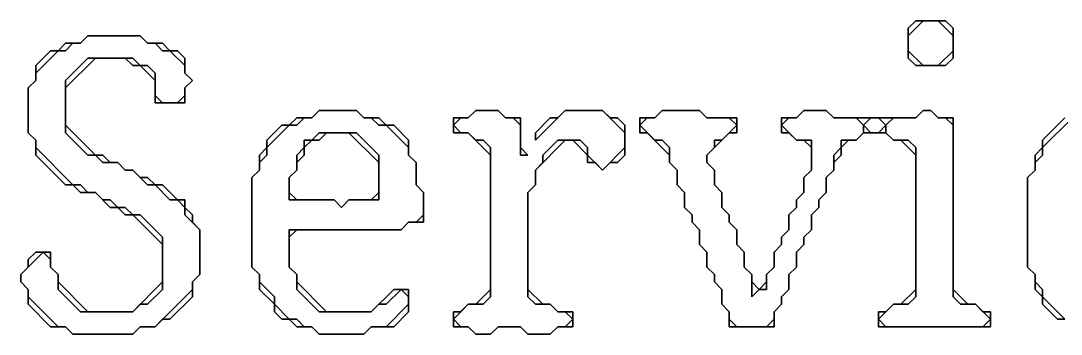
# Model space of a CAD drawing. Header units: millimetres. Extents: x 0 to 11, y 3.2 to 8.5.
# Drawn here: x 5.726 to 7.387, y 3.333 to 3.833 of the extents above; entities that cross this region are included whole.
import ezdxf

# ---------------------------------------------------------------- set-up
doc = ezdxf.new("R2010")
doc.units = ezdxf.units.MM

msp = doc.modelspace()

# ---------------------------------------------------------------- linework, layer by layer
at = {"color": 7, "lineweight": 35}
for p, q in [((7.1429, 3.8095), (7.1667, 3.8333)), ((7.1548, 3.8333), (7.1429, 3.8214)), ((7.1429, 3.8214), (7.1429, 3.7738)), ((7.2024, 3.8333), (7.1548, 3.8333)), ((7.1667, 3.8333), (7.1905, 3.8333)), ((7.1905, 3.8333), (7.2143, 3.8095)), ((7.2143, 3.8214), (7.2024, 3.8333)), ((7.2143, 3.7738), (7.2143, 3.8214)), ((5.8214, 3.7976), (5.8333, 3.8095)), ((5.8333, 3.8095), (5.8214, 3.7976)), ((5.8333, 3.8095), (5.9167, 3.8095)), ((5.9167, 3.8095), (5.8333, 3.8095)), ((5.9167, 3.8095), (5.9286, 3.7976)), ((5.9286, 3.7976), (5.9167, 3.8095)), ((7.1429, 3.7857), (7.1429, 3.8095)), ((7.2143, 3.8095), (7.2143, 3.7857)), ((5.7976, 3.7976), (5.7857, 3.7857)), ((5.7976, 3.7857), (5.8095, 3.7976)), ((5.8214, 3.7976), (5.7976, 3.7976)), ((5.8095, 3.7976), (5.8214, 3.7976)), ((5.9286, 3.7976), (5.9405, 3.7976)), ((5.9524, 3.7976), (5.9286, 3.7976)), ((5.9405, 3.7976), (5.9524, 3.7857)), ((5.9643, 3.7857), (5.9524, 3.7976)), ((5.75, 3.75), (5.7857, 3.7857)), ((5.7738, 3.7857), (5.75, 3.7619)), ((5.7857, 3.7857), (5.7738, 3.7857)), ((5.7857, 3.7857), (5.7976, 3.7857)), ((5.8333, 3.7738), (5.7976, 3.7381)), ((5.7976, 3.7262), (5.8452, 3.7738)), ((5.9048, 3.7738), (5.8333, 3.7738)), ((5.8452, 3.7738), (5.8929, 3.7738)), ((5.8929, 3.7738), (5.9048, 3.7619)), ((5.9167, 3.7619), (5.9048, 3.7738)), ((5.9524, 3.7857), (5.9643, 3.7857)), ((5.9643, 3.7857), (5.9881, 3.7619)), ((5.9762, 3.7857), (5.9643, 3.7857)), ((5.9881, 3.7738), (5.9762, 3.7857)), ((5.9881, 3.75), (5.9881, 3.7738)), ((7.1667, 3.7619), (7.1429, 3.7857)), ((7.1429, 3.7738), (7.1548, 3.7619)), ((7.2143, 3.7857), (7.1905, 3.7619)), ((7.2024, 3.7619), (7.2143, 3.7738)), ((5.75, 3.7619), (5.75, 3.7381)), ((5.9048, 3.7619), (5.9167, 3.7619)), ((5.9286, 3.7619), (5.9167, 3.7619)), ((5.9167, 3.7619), (5.9405, 3.7381)), ((5.9405, 3.75), (5.9286, 3.7619)), ((5.9881, 3.7619), (5.9881, 3.75)), ((7.1548, 3.7619), (7.2024, 3.7619)), ((7.1905, 3.7619), (7.1667, 3.7619)), ((5.7381, 3.7262), (5.75, 3.7381)), ((5.75, 3.7381), (5.7381, 3.7262)), ((5.75, 3.7381), (5.75, 3.75)), ((5.7976, 3.7381), (5.7976, 3.6548)), ((5.9405, 3.7143), (5.9405, 3.75)), ((5.9405, 3.7381), (5.9405, 3.7024)), ((5.9881, 3.75), (6, 3.7381)), ((6, 3.7381), (5.9881, 3.75)), ((6, 3.7381), (5.9881, 3.7262)), ((5.9881, 3.7262), (6, 3.7381)), ((5.7381, 3.6548), (5.7381, 3.7262)), ((5.7381, 3.7262), (5.7381, 3.6548)), ((5.7976, 3.6667), (5.7976, 3.7262)), ((5.9881, 3.7262), (5.9881, 3.7143)), ((5.9881, 3.7024), (5.9881, 3.7262)), ((5.9524, 3.7024), (5.9405, 3.7143)), ((5.9881, 3.7143), (5.9762, 3.7024)), ((5.9405, 3.7024), (5.9881, 3.7024)), ((5.9762, 3.7024), (5.9524, 3.7024)), ((6.1905, 3.6786), (6.2024, 3.6905)), ((6.2024, 3.6905), (6.1905, 3.6786)), ((6.2024, 3.6905), (6.2619, 3.6905)), ((6.2619, 3.6905), (6.2024, 3.6905)), ((6.2619, 3.6905), (6.2738, 3.6786)), ((6.2738, 3.6786), (6.2619, 3.6905)), ((6.4524, 3.6905), (6.4405, 3.6786)), ((6.4405, 3.6786), (6.4524, 3.6905)), ((6.4524, 3.6905), (6.4881, 3.6905)), ((6.4881, 3.6905), (6.4524, 3.6905)), ((6.4881, 3.6905), (6.5, 3.6786)), ((6.5, 3.6786), (6.4881, 3.6905)), ((6.5476, 3.6429), (6.5952, 3.6905)), ((6.5952, 3.6905), (6.5833, 3.6786)), ((6.6548, 3.6905), (6.5952, 3.6905)), ((6.5952, 3.6905), (6.6548, 3.6905)), ((6.6667, 3.6786), (6.6548, 3.6905)), ((6.6548, 3.6905), (6.6905, 3.6548)), ((6.7381, 3.6786), (6.75, 3.6905)), ((6.75, 3.6905), (6.7381, 3.6786)), ((6.75, 3.6905), (6.8095, 3.6905)), ((6.8095, 3.6905), (6.75, 3.6905)), ((6.8095, 3.6905), (6.8214, 3.6786)), ((6.8214, 3.6786), (6.8095, 3.6905)), ((6.9643, 3.6786), (6.9762, 3.6905)), ((6.9762, 3.6905), (6.9643, 3.6786)), ((6.9762, 3.6905), (7.0119, 3.6905)), ((7.0119, 3.6905), (6.9762, 3.6905)), ((7.0119, 3.6905), (7.0238, 3.6786)), ((7.0238, 3.6786), (7.0119, 3.6905)), ((7.1548, 3.6786), (7.1667, 3.6905)), ((7.1667, 3.6905), (7.1548, 3.6786)), ((7.1667, 3.6905), (7.1786, 3.6905)), ((7.1786, 3.6905), (7.1667, 3.6905)), ((7.1786, 3.6905), (7.1905, 3.6786)), ((7.1905, 3.6786), (7.1786, 3.6905)), ((6.1667, 3.6786), (6.1548, 3.6667)), ((6.1667, 3.6667), (6.1786, 3.6786)), ((6.1905, 3.6786), (6.1667, 3.6786)), ((6.1786, 3.6786), (6.1905, 3.6786)), ((6.2738, 3.6786), (6.2857, 3.6786)), ((6.2976, 3.6786), (6.2738, 3.6786)), ((6.2857, 3.6786), (6.2976, 3.6667)), ((6.3095, 3.6667), (6.2976, 3.6786)), ((6.4405, 3.6786), (6.4167, 3.6786)), ((6.4167, 3.6786), (6.4167, 3.6548)), ((6.4167, 3.6667), (6.4286, 3.6786)), ((6.4286, 3.6786), (6.4405, 3.6786)), ((6.5, 3.6786), (6.5119, 3.6786)), ((6.5238, 3.6786), (6.5, 3.6786)), ((6.5119, 3.6786), (6.5238, 3.6667)), ((6.5238, 3.631), (6.5238, 3.6786)), ((6.5714, 3.6786), (6.5476, 3.6548)), ((6.5833, 3.6786), (6.5714, 3.6786)), ((6.6786, 3.6786), (6.6667, 3.6786)), ((6.6905, 3.6667), (6.6786, 3.6786)), ((6.7143, 3.6667), (6.7262, 3.6786)), ((6.7381, 3.6786), (6.7143, 3.6786)), ((6.7143, 3.6786), (6.7143, 3.6548)), ((6.7262, 3.6786), (6.7381, 3.6786)), ((6.8214, 3.6786), (6.8571, 3.6786)), ((6.869, 3.6786), (6.8214, 3.6786)), ((6.8571, 3.6786), (6.869, 3.6667)), ((6.869, 3.6548), (6.869, 3.6786)), ((6.9405, 3.6667), (6.9524, 3.6786)), ((6.9643, 3.6786), (6.9405, 3.6786)), ((6.9405, 3.6786), (6.9405, 3.6548)), ((6.9524, 3.6786), (6.9643, 3.6786)), ((7.0238, 3.6786), (7.0595, 3.6786)), ((7.1548, 3.6786), (7.0238, 3.6786)), ((7.0595, 3.6786), (7.0714, 3.6667)), ((7.0714, 3.6667), (7.0833, 3.6786)), ((7.0833, 3.6786), (7.0952, 3.6786)), ((7.0952, 3.6786), (7.1071, 3.6667)), ((7.1071, 3.6667), (7.119, 3.6786)), ((7.119, 3.6786), (7.1548, 3.6786)), ((7.1905, 3.6786), (7.2024, 3.6786)), ((7.2143, 3.6786), (7.1905, 3.6786)), ((7.2024, 3.6786), (7.2143, 3.6667)), ((7.2143, 3.4048), (7.2143, 3.6786)), ((7.3571, 3.631), (7.4048, 3.6786)), ((7.3929, 3.6786), (7.3571, 3.6429)), ((5.75, 3.6429), (5.7381, 3.6548)), ((5.7381, 3.6548), (5.75, 3.6429)), ((5.8452, 3.619), (5.7976, 3.6667)), ((5.7976, 3.6548), (5.8333, 3.619)), ((6.119, 3.631), (6.1548, 3.6667)), ((6.1429, 3.6667), (6.119, 3.6429)), ((6.1548, 3.6667), (6.1429, 3.6667)), ((6.1548, 3.6667), (6.1667, 3.6667)), ((6.2024, 3.6548), (6.1905, 3.6429)), ((6.2024, 3.6429), (6.2143, 3.6548)), ((6.2619, 3.6548), (6.2024, 3.6548)), ((6.2143, 3.6548), (6.25, 3.6548)), ((6.25, 3.6548), (6.2976, 3.6071)), ((6.2976, 3.619), (6.2619, 3.6548)), ((6.2976, 3.6667), (6.3095, 3.6667)), ((6.3095, 3.6667), (6.3452, 3.631)), ((6.3214, 3.6667), (6.3095, 3.6667)), ((6.3452, 3.6429), (6.3214, 3.6667)), ((6.4286, 3.6548), (6.4167, 3.6667)), ((6.4167, 3.6548), (6.4405, 3.6548)), ((6.4405, 3.6548), (6.4286, 3.6548)), ((6.4405, 3.6548), (6.4762, 3.619)), ((6.4524, 3.6429), (6.4405, 3.6548)), ((6.5238, 3.6667), (6.5238, 3.619)), ((6.5476, 3.6548), (6.5476, 3.6429)), ((6.6905, 3.619), (6.6905, 3.6667)), ((6.6905, 3.6548), (6.6905, 3.631)), ((6.7381, 3.6429), (6.7143, 3.6667)), ((6.7143, 3.6548), (6.7262, 3.6548)), ((6.7262, 3.6548), (6.7619, 3.619)), ((6.8214, 3.619), (6.8571, 3.6548)), ((6.869, 3.6667), (6.8452, 3.6429)), ((6.8571, 3.6548), (6.869, 3.6548)), ((6.9643, 3.6429), (6.9405, 3.6667)), ((6.9405, 3.6548), (6.9524, 3.6548)), ((6.9524, 3.6548), (6.9643, 3.6429)), ((7.0714, 3.6548), (7.0595, 3.6429)), ((7.0595, 3.6429), (7.0714, 3.6548)), ((7.0833, 3.6548), (7.0714, 3.6667)), ((7.0714, 3.6667), (7.0714, 3.6548)), ((7.0714, 3.6548), (7.1071, 3.6548)), ((7.0952, 3.6548), (7.0833, 3.6548)), ((7.1071, 3.6667), (7.0952, 3.6548)), ((7.1071, 3.6548), (7.1071, 3.6667)), ((7.119, 3.6429), (7.1071, 3.6548)), ((7.1071, 3.6548), (7.119, 3.6429)), ((7.2143, 3.6667), (7.2143, 3.3929)), ((5.75, 3.631), (5.75, 3.6429)), ((5.75, 3.6429), (5.75, 3.619)), ((6.119, 3.6429), (6.119, 3.631)), ((6.1786, 3.631), (6.1905, 3.6429)), ((6.1905, 3.6429), (6.1786, 3.6429)), ((6.1786, 3.6429), (6.1786, 3.631)), ((6.1905, 3.6429), (6.2024, 3.6429)), ((6.3452, 3.619), (6.3452, 3.6429)), ((6.4643, 3.6429), (6.4524, 3.6429)), ((6.4762, 3.631), (6.4643, 3.6429)), ((6.5476, 3.5952), (6.5952, 3.6429)), ((6.5833, 3.6429), (6.5595, 3.619)), ((6.619, 3.6429), (6.5833, 3.6429)), ((6.5952, 3.6429), (6.6071, 3.6429)), ((6.6071, 3.6429), (6.631, 3.619)), ((6.631, 3.631), (6.619, 3.6429)), ((6.75, 3.6429), (6.7381, 3.6429)), ((6.7619, 3.631), (6.75, 3.6429)), ((6.8452, 3.6429), (6.8333, 3.6429)), ((6.8333, 3.6429), (6.8333, 3.631)), ((6.9881, 3.6429), (6.9643, 3.6429)), ((6.9643, 3.6429), (6.9762, 3.6429)), ((6.9762, 3.6429), (6.9881, 3.631)), ((6.9881, 3.5952), (6.9881, 3.6429)), ((7.0595, 3.6429), (7.0357, 3.6429)), ((7.0357, 3.6429), (7.0357, 3.631)), ((7.0357, 3.631), (7.0476, 3.6429)), ((7.0476, 3.6429), (7.0595, 3.6429)), ((7.1429, 3.6429), (7.119, 3.6429)), ((7.119, 3.6429), (7.131, 3.6429)), ((7.131, 3.6429), (7.1548, 3.619)), ((7.1548, 3.631), (7.1429, 3.6429)), ((7.3571, 3.6429), (7.3571, 3.631)), ((5.8095, 3.5714), (5.75, 3.631)), ((6.119, 3.631), (6.1071, 3.619)), ((6.119, 3.619), (6.119, 3.631)), ((6.1786, 3.631), (6.1667, 3.619)), ((6.1786, 3.619), (6.1786, 3.631)), ((6.3452, 3.631), (6.3452, 3.619)), ((6.4762, 3.3929), (6.4762, 3.631)), ((6.5357, 3.619), (6.5238, 3.631)), ((6.631, 3.619), (6.631, 3.631)), ((6.6905, 3.631), (6.6548, 3.5952)), ((6.7619, 3.6071), (6.7619, 3.631)), ((6.8333, 3.631), (6.8214, 3.619)), ((6.9881, 3.631), (6.9881, 3.5952)), ((7.0357, 3.631), (7.0238, 3.619)), ((7.0357, 3.619), (7.0357, 3.631)), ((7.1548, 3.3929), (7.1548, 3.631)), ((7.3571, 3.631), (7.3452, 3.619)), ((7.3571, 3.619), (7.3571, 3.631)), ((5.75, 3.619), (5.7976, 3.5714)), ((5.8333, 3.619), (5.8452, 3.619)), ((5.8452, 3.619), (5.8571, 3.6071)), ((5.8571, 3.619), (5.8452, 3.619)), ((5.869, 3.6071), (5.8571, 3.619)), ((5.8571, 3.6071), (5.881, 3.6071)), ((5.881, 3.6071), (5.869, 3.6071)), ((5.881, 3.6071), (5.8929, 3.5952)), ((5.8929, 3.5952), (5.881, 3.6071)), ((6.1071, 3.6071), (6.119, 3.619)), ((6.1071, 3.619), (6.1071, 3.5952)), ((6.1071, 3.5952), (6.1071, 3.6071)), ((6.1667, 3.6071), (6.1786, 3.619)), ((6.1667, 3.619), (6.1667, 3.5952)), ((6.1667, 3.5952), (6.1667, 3.6071)), ((6.2976, 3.5476), (6.2976, 3.619)), ((6.2976, 3.6071), (6.2976, 3.5595)), ((6.3452, 3.619), (6.3571, 3.6071)), ((6.3571, 3.6071), (6.3452, 3.619)), ((6.3571, 3.6071), (6.3571, 3.5714)), ((6.3571, 3.5714), (6.3571, 3.6071)), ((6.4762, 3.619), (6.4762, 3.4048)), ((6.5238, 3.619), (6.5357, 3.619)), ((6.5595, 3.6071), (6.5476, 3.5952)), ((6.5595, 3.619), (6.5595, 3.6071)), ((6.631, 3.619), (6.631, 3.6071)), ((6.6548, 3.5952), (6.631, 3.619)), ((6.631, 3.6071), (6.6429, 3.6071)), ((6.6429, 3.6071), (6.6548, 3.5952)), ((6.6548, 3.5952), (6.6667, 3.6071)), ((6.6667, 3.6071), (6.6786, 3.6071)), ((6.6786, 3.6071), (6.6905, 3.619)), ((6.7619, 3.619), (6.7619, 3.6071)), ((6.7738, 3.5952), (6.7619, 3.6071)), ((6.7619, 3.6071), (6.7738, 3.5952)), ((6.8214, 3.619), (6.8214, 3.6071)), ((6.8214, 3.6071), (6.8214, 3.619)), ((6.8214, 3.6071), (6.8333, 3.5952)), ((6.8333, 3.5952), (6.8214, 3.6071)), ((7.0238, 3.619), (7.0238, 3.5952)), ((7.0238, 3.6071), (7.0357, 3.619)), ((7.0238, 3.5952), (7.0238, 3.6071)), ((7.1548, 3.619), (7.1548, 3.4048)), ((7.3452, 3.6071), (7.3571, 3.619)), ((7.3452, 3.619), (7.3452, 3.5952)), ((7.3452, 3.5952), (7.3452, 3.6071)), ((5.8929, 3.5952), (5.9048, 3.5952)), ((5.9048, 3.5952), (5.8929, 3.5952)), ((5.9048, 3.5952), (5.9286, 3.5714)), ((5.9167, 3.5833), (5.9048, 3.5952)), ((6.0952, 3.5833), (6.1071, 3.5952)), ((6.1071, 3.5952), (6.0952, 3.5833)), ((6.1548, 3.5833), (6.1667, 3.5952)), ((6.1667, 3.5952), (6.1548, 3.5833)), ((6.5476, 3.5714), (6.5476, 3.5952)), ((6.5476, 3.5952), (6.5476, 3.5714)), ((6.7738, 3.5714), (6.7738, 3.5952)), ((6.7738, 3.5952), (6.7738, 3.5714)), ((6.8333, 3.5952), (6.8333, 3.5714)), ((6.8333, 3.5714), (6.8333, 3.5952)), ((6.9762, 3.5833), (6.9881, 3.5952)), ((6.9881, 3.5952), (6.9762, 3.5833)), ((7.0238, 3.5952), (7.0119, 3.5833)), ((7.0119, 3.5833), (7.0238, 3.5952)), ((7.3333, 3.5833), (7.3452, 3.5952)), ((7.3452, 3.5952), (7.3333, 3.5833)), ((5.7976, 3.5714), (5.8095, 3.5714)), ((5.8214, 3.5714), (5.8095, 3.5714)), ((5.8095, 3.5714), (5.8214, 3.5595)), ((5.8333, 3.5595), (5.8214, 3.5714)), ((5.9286, 3.5833), (5.9167, 3.5833)), ((5.9405, 3.5714), (5.9286, 3.5833)), ((5.9286, 3.5714), (5.9405, 3.5714)), ((5.9405, 3.5714), (5.9643, 3.5476)), ((5.9524, 3.5714), (5.9405, 3.5714)), ((5.9762, 3.5476), (5.9524, 3.5714)), ((6.0952, 3.4405), (6.0952, 3.5833)), ((6.0952, 3.5833), (6.0952, 3.4405)), ((6.1548, 3.5595), (6.1548, 3.5833)), ((6.1548, 3.5833), (6.1548, 3.5476)), ((6.3571, 3.5714), (6.369, 3.5595)), ((6.369, 3.5595), (6.3571, 3.5714)), ((6.5357, 3.5595), (6.5476, 3.5714)), ((6.5476, 3.5714), (6.5357, 3.5595)), ((6.7857, 3.5595), (6.7738, 3.5714)), ((6.7738, 3.5714), (6.7857, 3.5595)), ((6.8333, 3.5714), (6.8452, 3.5595)), ((6.8452, 3.5595), (6.8333, 3.5714)), ((6.9762, 3.5595), (6.9762, 3.5833)), ((6.9762, 3.5833), (6.9762, 3.5595)), ((7.0119, 3.5833), (7.0119, 3.5595)), ((7.0119, 3.5595), (7.0119, 3.5833)), ((7.3333, 3.4405), (7.3333, 3.5833)), ((7.3333, 3.5833), (7.3333, 3.4405)), ((5.8214, 3.5595), (5.8452, 3.5595)), ((5.8452, 3.5595), (5.8333, 3.5595)), ((5.8571, 3.5476), (5.8452, 3.5595)), ((5.8452, 3.5595), (5.869, 3.5357)), ((6.1667, 3.5476), (6.1548, 3.5595)), ((6.2976, 3.5595), (6.2857, 3.5476)), ((6.369, 3.5595), (6.369, 3.5238)), ((6.369, 3.5119), (6.369, 3.5595)), ((6.5357, 3.4048), (6.5357, 3.5595)), ((6.5357, 3.5595), (6.5357, 3.3929)), ((6.7857, 3.5357), (6.7857, 3.5595)), ((6.7857, 3.5595), (6.7857, 3.5357)), ((6.8452, 3.5595), (6.8452, 3.5357)), ((6.8452, 3.5357), (6.8452, 3.5595)), ((6.9643, 3.5476), (6.9762, 3.5595)), ((6.9762, 3.5595), (6.9643, 3.5476)), ((7.0119, 3.5595), (7, 3.5476)), ((7, 3.5476), (7.0119, 3.5595)), ((5.869, 3.5476), (5.8571, 3.5476)), ((5.881, 3.5357), (5.869, 3.5476)), ((5.9643, 3.5476), (5.9762, 3.5476)), ((5.9762, 3.5476), (5.9881, 3.5357)), ((5.9881, 3.5476), (5.9762, 3.5476)), ((5.9881, 3.5357), (5.9881, 3.5476)), ((6.1548, 3.5476), (6.2262, 3.5476)), ((6.2262, 3.5476), (6.1667, 3.5476)), ((6.2381, 3.5357), (6.2262, 3.5476)), ((6.2262, 3.5476), (6.2381, 3.5357)), ((6.25, 3.5476), (6.2381, 3.5357)), ((6.2381, 3.5357), (6.25, 3.5476)), ((6.2857, 3.5476), (6.25, 3.5476)), ((6.25, 3.5476), (6.2976, 3.5476)), ((6.9643, 3.5357), (6.9643, 3.5476)), ((6.9643, 3.5476), (6.9643, 3.5357)), ((7, 3.5476), (7, 3.5357)), ((7, 3.5357), (7, 3.5476)), ((5.869, 3.5357), (5.881, 3.5357)), ((5.8929, 3.5357), (5.881, 3.5357)), ((5.881, 3.5357), (5.8929, 3.5238)), ((5.9048, 3.5238), (5.8929, 3.5357)), ((5.8929, 3.5238), (5.9048, 3.5238)), ((5.9167, 3.5238), (5.9048, 3.5238)), ((5.9048, 3.5238), (5.9524, 3.4762)), ((5.9524, 3.4881), (5.9167, 3.5238)), ((5.9881, 3.5357), (5.9881, 3.5238)), ((6, 3.5238), (5.9881, 3.5357)), ((5.9881, 3.5238), (6.0119, 3.5)), ((6, 3.5119), (6, 3.5238)), ((6.369, 3.5238), (6.3571, 3.5119)), ((6.7976, 3.5238), (6.7857, 3.5357)), ((6.7857, 3.5357), (6.7976, 3.5238)), ((6.7976, 3.5119), (6.7976, 3.5238)), ((6.7976, 3.5238), (6.7976, 3.5119)), ((6.8452, 3.5357), (6.8571, 3.5238)), ((6.8571, 3.5238), (6.8452, 3.5357)), ((6.8571, 3.5238), (6.8571, 3.5119)), ((6.8571, 3.5119), (6.8571, 3.5238)), ((6.9524, 3.5238), (6.9643, 3.5357)), ((6.9643, 3.5357), (6.9524, 3.5238)), ((6.9524, 3.5), (6.9524, 3.5238)), ((6.9524, 3.5238), (6.9524, 3.5)), ((7, 3.5357), (6.9881, 3.5238)), ((6.9881, 3.5238), (7, 3.5357)), ((6.9881, 3.5238), (6.9881, 3.5)), ((6.9881, 3.5), (6.9881, 3.5238)), ((6.0119, 3.5), (6, 3.5119)), ((6.3452, 3.5119), (6.3333, 3.5)), ((6.3333, 3.5), (6.3452, 3.5119)), ((6.3571, 3.5119), (6.3452, 3.5119)), ((6.3452, 3.5119), (6.369, 3.5119)), ((6.8095, 3.5), (6.7976, 3.5119)), ((6.7976, 3.5119), (6.8095, 3.5)), ((6.8571, 3.5119), (6.869, 3.5)), ((6.869, 3.5), (6.8571, 3.5119)), ((5.9524, 3.4048), (5.9524, 3.4881)), ((6.0119, 3.5), (6.0119, 3.4286)), ((6.0119, 3.4286), (6.0119, 3.5)), ((6.3333, 3.5), (6.1548, 3.5)), ((6.1548, 3.5), (6.1548, 3.4405)), ((6.1548, 3.4881), (6.1667, 3.5)), ((6.1548, 3.4405), (6.1548, 3.4881)), ((6.1667, 3.5), (6.3333, 3.5)), ((6.8095, 3.4762), (6.8095, 3.5)), ((6.8095, 3.5), (6.8095, 3.4762)), ((6.869, 3.5), (6.869, 3.4762)), ((6.869, 3.4762), (6.869, 3.5)), ((6.9405, 3.4881), (6.9524, 3.5)), ((6.9524, 3.5), (6.9405, 3.4881)), ((6.9405, 3.4762), (6.9405, 3.4881)), ((6.9405, 3.4881), (6.9405, 3.4762)), ((6.9881, 3.5), (6.9762, 3.4881)), ((6.9762, 3.4881), (6.9881, 3.5)), ((6.9762, 3.4881), (6.9762, 3.4762)), ((6.9762, 3.4762), (6.9762, 3.4881)), ((5.9524, 3.4762), (5.9524, 3.4167)), ((6.8214, 3.4643), (6.8095, 3.4762)), ((6.8095, 3.4762), (6.8214, 3.4643)), ((6.869, 3.4762), (6.881, 3.4643)), ((6.881, 3.4643), (6.869, 3.4762)), ((6.9286, 3.4643), (6.9405, 3.4762)), ((6.9405, 3.4762), (6.9286, 3.4643)), ((6.9762, 3.4762), (6.9643, 3.4643)), ((6.9643, 3.4643), (6.9762, 3.4762)), ((5.7262, 3.4286), (5.7619, 3.4643)), ((5.75, 3.4643), (5.7381, 3.4524)), ((5.7738, 3.4643), (5.75, 3.4643)), ((5.7619, 3.4643), (5.7738, 3.4524)), ((5.7738, 3.4405), (5.7738, 3.4643)), ((6.8214, 3.4405), (6.8214, 3.4643)), ((6.8214, 3.4643), (6.8214, 3.4405)), ((6.881, 3.4643), (6.881, 3.4405)), ((6.881, 3.4405), (6.881, 3.4643)), ((6.9286, 3.4405), (6.9286, 3.4643)), ((6.9286, 3.4643), (6.9286, 3.4405)), ((6.9643, 3.4643), (6.9643, 3.4405)), ((6.9643, 3.4405), (6.9643, 3.4643)), ((5.7381, 3.4405), (5.7262, 3.4286)), ((5.7381, 3.4524), (5.7381, 3.4405)), ((5.7738, 3.4524), (5.7738, 3.4405)), ((5.7738, 3.4405), (5.7857, 3.4286)), ((5.7857, 3.4286), (5.7738, 3.4405)), ((6.1071, 3.4286), (6.0952, 3.4405)), ((6.0952, 3.4405), (6.1071, 3.4286)), ((6.1548, 3.4405), (6.1667, 3.4286)), ((6.1667, 3.4286), (6.1548, 3.4405)), ((6.8333, 3.4286), (6.8214, 3.4405)), ((6.8214, 3.4405), (6.8333, 3.4286)), ((6.881, 3.4405), (6.8929, 3.4286)), ((6.8929, 3.4286), (6.881, 3.4405)), ((6.9167, 3.4286), (6.9286, 3.4405)), ((6.9286, 3.4405), (6.9167, 3.4286)), ((6.9643, 3.4405), (6.9524, 3.4286)), ((6.9524, 3.4286), (6.9643, 3.4405)), ((7.3452, 3.4286), (7.3333, 3.4405)), ((7.3333, 3.4405), (7.3452, 3.4286)), ((5.7262, 3.4167), (5.7262, 3.4286)), ((5.7262, 3.4286), (5.7262, 3.4167)), ((5.7857, 3.4286), (5.7857, 3.4048)), ((5.7857, 3.4167), (5.7857, 3.4286)), ((6.0119, 3.4286), (6, 3.4167)), ((6, 3.4167), (6.0119, 3.4286)), ((6.1071, 3.4167), (6.1071, 3.4286)), ((6.1071, 3.4286), (6.1071, 3.4048)), ((6.1667, 3.4286), (6.1667, 3.4048)), ((6.1667, 3.4167), (6.1667, 3.4286)), ((6.8333, 3.4167), (6.8333, 3.4286)), ((6.8333, 3.4286), (6.8333, 3.4167)), ((6.8929, 3.4286), (6.8929, 3.3929)), ((6.8929, 3.4167), (6.8929, 3.4286)), ((6.9167, 3.4048), (6.9167, 3.4286)), ((6.9167, 3.4286), (6.9167, 3.4167)), ((6.9524, 3.4286), (6.9524, 3.4048)), ((6.9524, 3.4048), (6.9524, 3.4286)), ((7.3452, 3.4167), (7.3452, 3.4286)), ((7.3452, 3.4286), (7.3452, 3.4048)), ((5.7381, 3.4048), (5.7262, 3.4167)), ((5.7262, 3.4167), (5.7381, 3.4048)), ((5.7381, 3.3929), (5.7381, 3.4048)), ((5.7381, 3.4048), (5.7381, 3.381)), ((5.8333, 3.369), (5.7857, 3.4167)), ((5.7857, 3.4048), (5.8214, 3.369)), ((5.9524, 3.4167), (5.9048, 3.369)), ((5.9286, 3.381), (5.9524, 3.4048)), ((6, 3.4048), (5.9405, 3.3452)), ((6, 3.4167), (6, 3.4048)), ((6, 3.3929), (6, 3.4167)), ((6.131, 3.3929), (6.1071, 3.4167)), ((6.1071, 3.4048), (6.131, 3.381)), ((6.2143, 3.369), (6.1667, 3.4167)), ((6.1667, 3.4048), (6.2024, 3.369)), ((6.3214, 3.4048), (6.2857, 3.369)), ((6.3095, 3.381), (6.3333, 3.4048)), ((6.3452, 3.4048), (6.3214, 3.4048)), ((6.3333, 3.4048), (6.3452, 3.3929)), ((6.3452, 3.369), (6.3452, 3.4048)), ((6.4762, 3.4048), (6.4524, 3.381)), ((6.5595, 3.381), (6.5357, 3.4048)), ((6.8452, 3.4048), (6.8333, 3.4167)), ((6.8333, 3.4167), (6.8452, 3.4048)), ((6.8452, 3.381), (6.8452, 3.4048)), ((6.8452, 3.4048), (6.8452, 3.381)), ((6.9048, 3.4048), (6.8929, 3.4167)), ((6.8929, 3.3929), (6.9048, 3.4048)), ((6.9167, 3.4167), (6.9048, 3.4048)), ((6.9048, 3.4048), (6.9167, 3.4048)), ((6.9524, 3.4048), (6.9405, 3.3929)), ((6.9405, 3.3929), (6.9524, 3.4048)), ((7.1548, 3.4048), (7.131, 3.381)), ((7.2381, 3.381), (7.2143, 3.4048)), ((7.3571, 3.4048), (7.3452, 3.4167)), ((7.3452, 3.4048), (7.3571, 3.3929)), ((7.3571, 3.3929), (7.3571, 3.4048)), ((5.7857, 3.3452), (5.7381, 3.3929)), ((5.9643, 3.3571), (6, 3.3929)), ((6.131, 3.381), (6.131, 3.3929)), ((6.3452, 3.3929), (6.3452, 3.381)), ((6.4643, 3.381), (6.4762, 3.3929)), ((6.5357, 3.3929), (6.5476, 3.381)), ((6.9405, 3.3929), (6.9405, 3.381)), ((6.9405, 3.381), (6.9405, 3.3929)), ((7.1429, 3.381), (7.1548, 3.3929)), ((7.2143, 3.3929), (7.2262, 3.381)), ((7.3929, 3.3571), (7.3571, 3.3929)), ((7.3571, 3.3929), (7.3571, 3.381)), ((5.7381, 3.381), (5.7738, 3.3452)), ((5.9048, 3.369), (5.9167, 3.381)), ((5.9167, 3.381), (5.9286, 3.381)), ((6.1548, 3.3571), (6.131, 3.381)), ((6.131, 3.381), (6.131, 3.369)), ((6.2857, 3.369), (6.2976, 3.381)), ((6.2976, 3.381), (6.3095, 3.381)), ((6.3452, 3.381), (6.3095, 3.3452)), ((6.4167, 3.3571), (6.4405, 3.381)), ((6.4405, 3.381), (6.4286, 3.369)), ((6.4524, 3.381), (6.4405, 3.381)), ((6.4405, 3.381), (6.4643, 3.381)), ((6.5476, 3.381), (6.5714, 3.381)), ((6.5714, 3.381), (6.5595, 3.381)), ((6.5833, 3.369), (6.5714, 3.381)), ((6.5714, 3.381), (6.5833, 3.369)), ((6.8571, 3.369), (6.8452, 3.381)), ((6.8452, 3.381), (6.8571, 3.369)), ((6.9405, 3.381), (6.9286, 3.369)), ((6.9286, 3.369), (6.9405, 3.381)), ((7.0952, 3.3571), (7.119, 3.381)), ((7.119, 3.381), (7.1071, 3.369)), ((7.119, 3.381), (7.1429, 3.381)), ((7.131, 3.381), (7.119, 3.381)), ((7.2262, 3.381), (7.25, 3.381)), ((7.25, 3.381), (7.2381, 3.381)), ((7.25, 3.381), (7.2738, 3.3571)), ((7.2619, 3.369), (7.25, 3.381)), ((7.3571, 3.381), (7.381, 3.3571)), ((5.8214, 3.369), (5.9048, 3.369)), ((5.9048, 3.369), (5.8333, 3.369)), ((5.9405, 3.3452), (5.9524, 3.3571)), ((5.9524, 3.3571), (5.9643, 3.3571)), ((6.131, 3.369), (6.1429, 3.3571)), ((6.1429, 3.3571), (6.1548, 3.3571)), ((6.1667, 3.3571), (6.1548, 3.3571)), ((6.1548, 3.3571), (6.1667, 3.3452)), ((6.1786, 3.3452), (6.1667, 3.3571)), ((6.2024, 3.369), (6.2857, 3.369)), ((6.2857, 3.369), (6.2143, 3.369)), ((6.3214, 3.3452), (6.3452, 3.369)), ((6.4286, 3.369), (6.4167, 3.369)), ((6.4167, 3.369), (6.4167, 3.3452)), ((6.4286, 3.3452), (6.4167, 3.3571)), ((6.6071, 3.369), (6.5833, 3.369)), ((6.5833, 3.369), (6.5952, 3.369)), ((6.5952, 3.369), (6.6071, 3.3571)), ((6.6071, 3.3571), (6.5952, 3.3452)), ((6.6071, 3.3452), (6.6071, 3.369)), ((6.8571, 3.3571), (6.8571, 3.369)), ((6.8571, 3.369), (6.8571, 3.3452)), ((6.869, 3.3452), (6.8571, 3.3571)), ((6.9286, 3.3571), (6.9167, 3.3452)), ((6.9286, 3.369), (6.9286, 3.3571)), ((6.9286, 3.3452), (6.9286, 3.369)), ((7.1071, 3.369), (7.0952, 3.369)), ((7.0952, 3.369), (7.0952, 3.3452)), ((7.1071, 3.3452), (7.0952, 3.3571)), ((7.2738, 3.369), (7.2619, 3.369)), ((7.2738, 3.3571), (7.2619, 3.3452)), ((7.2738, 3.3452), (7.2738, 3.369)), ((7.381, 3.3571), (7.3929, 3.3571)), ((5.7738, 3.3452), (5.7976, 3.3452)), ((5.7976, 3.3452), (5.7857, 3.3452)), ((5.8095, 3.3333), (5.7976, 3.3452)), ((5.7976, 3.3452), (5.8095, 3.3333)), ((5.9167, 3.3452), (5.9048, 3.3333)), ((5.9048, 3.3333), (5.9167, 3.3452)), ((5.9405, 3.3452), (5.9167, 3.3452)), ((5.9167, 3.3452), (5.9405, 3.3452)), ((6.1667, 3.3452), (6.1905, 3.3452)), ((6.1905, 3.3452), (6.1786, 3.3452)), ((6.2024, 3.3333), (6.1905, 3.3452)), ((6.1905, 3.3452), (6.2024, 3.3333)), ((6.2857, 3.3452), (6.2738, 3.3333)), ((6.2738, 3.3333), (6.2857, 3.3452)), ((6.3095, 3.3452), (6.2857, 3.3452)), ((6.2857, 3.3452), (6.3214, 3.3452)), ((6.4167, 3.3452), (6.4405, 3.3452)), ((6.4405, 3.3452), (6.4286, 3.3452)), ((6.4405, 3.3452), (6.4524, 3.3333)), ((6.4524, 3.3333), (6.4405, 3.3452)), ((6.4762, 3.3333), (6.4881, 3.3452)), ((6.4881, 3.3452), (6.4762, 3.3333)), ((6.4881, 3.3452), (6.5238, 3.3452)), ((6.5238, 3.3452), (6.4881, 3.3452)), ((6.5238, 3.3452), (6.5357, 3.3333)), ((6.5357, 3.3333), (6.5238, 3.3452)), ((6.5714, 3.3333), (6.5833, 3.3452)), ((6.5833, 3.3452), (6.5714, 3.3333)), ((6.5833, 3.3452), (6.6071, 3.3452)), ((6.5952, 3.3452), (6.5833, 3.3452)), ((6.8571, 3.3452), (6.9286, 3.3452)), ((6.9167, 3.3452), (6.869, 3.3452)), ((7.0952, 3.3452), (7.2738, 3.3452)), ((7.2619, 3.3452), (7.1071, 3.3452)), ((5.9048, 3.3333), (5.8095, 3.3333)), ((5.8095, 3.3333), (5.9048, 3.3333)), ((6.2738, 3.3333), (6.2024, 3.3333)), ((6.2024, 3.3333), (6.2738, 3.3333)), ((6.4524, 3.3333), (6.4762, 3.3333)), ((6.4762, 3.3333), (6.4524, 3.3333)), ((6.5357, 3.3333), (6.5714, 3.3333)), ((6.5714, 3.3333), (6.5357, 3.3333))]:
    msp.add_line(p, q, dxfattribs=at)

doc.saveas('drawing.dxf')
